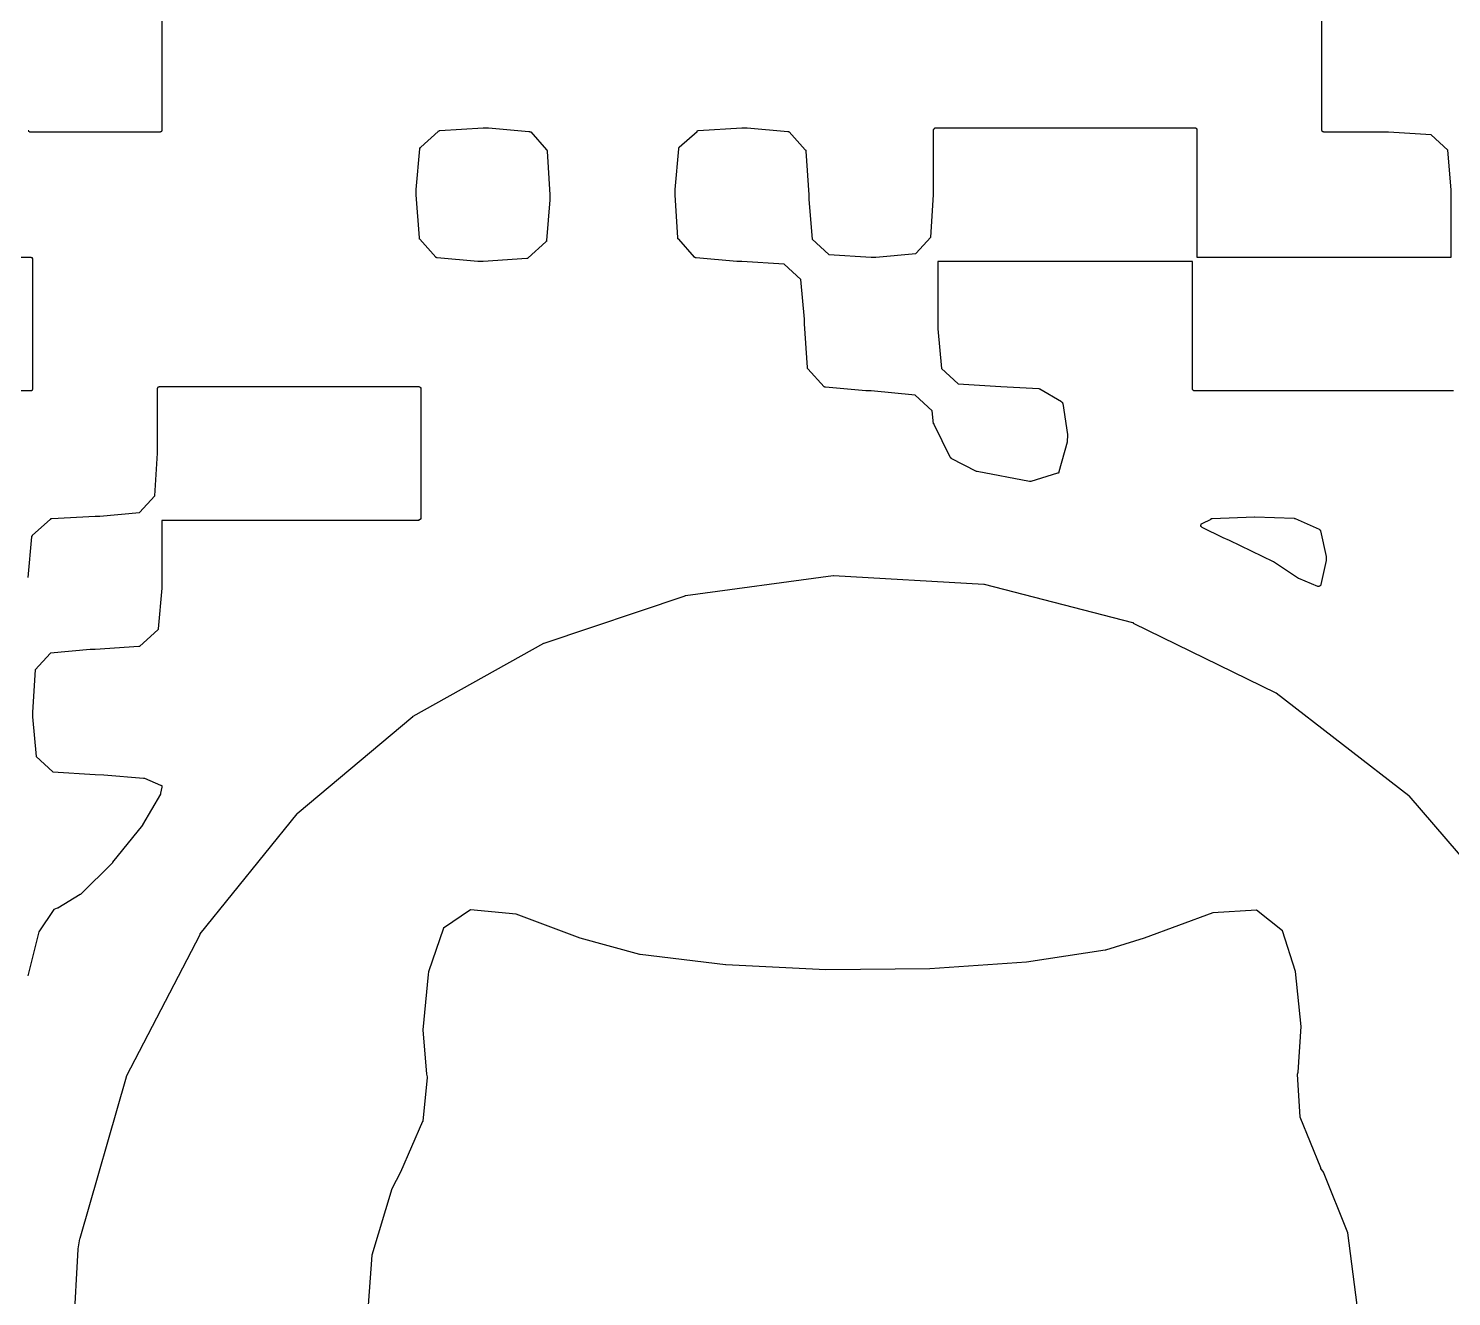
# Model space of a CAD drawing. Extents: x 123.5 to 170.1, y -121.6 to -90.
# Drawn here: x 156.94 to 160.2, y -105.425 to -102.521 of the extents above; entities that cross this region are included whole.
import ezdxf

# ---------------------------------------------------------------- set-up
doc = ezdxf.new("R2010")
doc.units = 0
doc.layers.add('BLACK', color=7, linetype='CONTINUOUS')

msp = doc.modelspace()

# ---------------------------------------------------------------- linework, layer by layer
at = {"layer": 'BLACK', "linetype": 'CONTINUOUS'}
for p, q in [((157.246, -102.166), (157.246, -102.754)), ((159.903, -102.754), (159.903, -102.161)), ((157.246, -102.754), (157.246, -102.754)), ((157.246, -102.754), (157.246, -102.755)), ((157.246, -102.755), (157.246, -102.755)), ((157.246, -102.755), (157.246, -102.755)), ((157.246, -102.755), (157.246, -102.755)), ((157.246, -102.755), (157.246, -102.756)), ((157.881, -102.756), (157.881, -102.755)), ((157.881, -102.755), (157.881, -102.755)), ((157.881, -102.755), (157.882, -102.755)), ((157.882, -102.755), (157.882, -102.755)), ((157.882, -102.755), (157.882, -102.755)), ((157.882, -102.755), (157.882, -102.755)), ((157.882, -102.755), (157.883, -102.755)), ((157.883, -102.755), (157.982, -102.749)), ((157.982, -102.749), (157.982, -102.749)), ((157.982, -102.749), (157.982, -102.749)), ((157.982, -102.749), (157.982, -102.749)), ((157.982, -102.749), (157.993, -102.749)), ((157.993, -102.749), (157.994, -102.749)), ((157.994, -102.749), (157.994, -102.749)), ((157.994, -102.749), (157.994, -102.749)), ((157.994, -102.749), (158.087, -102.757)), ((158.474, -102.756), (158.474, -102.755)), ((158.474, -102.755), (158.474, -102.755)), ((158.474, -102.755), (158.474, -102.755)), ((158.474, -102.755), (158.475, -102.755)), ((158.475, -102.755), (158.575, -102.749)), ((158.475, -102.755), (158.475, -102.755)), ((158.475, -102.755), (158.475, -102.755)), ((158.475, -102.755), (158.475, -102.755)), ((158.575, -102.749), (158.575, -102.749)), ((158.575, -102.749), (158.575, -102.749)), ((158.575, -102.749), (158.575, -102.749)), ((158.575, -102.749), (158.586, -102.749)), ((158.586, -102.749), (158.586, -102.749)), ((158.586, -102.749), (158.586, -102.749)), ((158.586, -102.749), (158.587, -102.749)), ((158.587, -102.749), (158.68, -102.757)), ((159.014, -102.753), (159.015, -102.752)), ((159.014, -102.754), (159.014, -102.753)), ((159.014, -102.753), (159.014, -102.753)), ((159.014, -102.753), (159.014, -102.753)), ((159.014, -102.753), (159.014, -102.753)), ((159.014, -102.902), (159.014, -102.754)), ((159.015, -102.751), (159.016, -102.75)), ((159.015, -102.752), (159.015, -102.751)), ((159.015, -102.751), (159.015, -102.751)), ((159.015, -102.751), (159.015, -102.751)), ((159.015, -102.751), (159.015, -102.751)), ((159.015, -102.752), (159.015, -102.752)), ((159.015, -102.752), (159.015, -102.752)), ((159.015, -102.752), (159.015, -102.752)), ((159.016, -102.75), (159.016, -102.75)), ((159.016, -102.75), (159.016, -102.75)), ((159.016, -102.75), (159.016, -102.75)), ((159.016, -102.75), (159.016, -102.75)), ((159.016, -102.75), (159.017, -102.75)), ((159.017, -102.75), (159.017, -102.749)), ((159.017, -102.749), (159.017, -102.749)), ((159.017, -102.749), (159.017, -102.749)), ((159.017, -102.749), (159.017, -102.749)), ((159.017, -102.749), (159.017, -102.749)), ((159.017, -102.749), (159.017, -102.749)), ((159.017, -102.749), (159.018, -102.749)), ((159.018, -102.749), (159.018, -102.749)), ((159.018, -102.749), (159.018, -102.749)), ((159.018, -102.749), (159.018, -102.749)), ((159.018, -102.749), (159.019, -102.749)), ((159.019, -102.749), (159.019, -102.749)), ((159.019, -102.749), (159.612, -102.749)), ((159.612, -102.749), (159.613, -102.749)), ((159.613, -102.749), (159.613, -102.749)), ((159.613, -102.749), (159.613, -102.749)), ((159.613, -102.749), (159.613, -102.749)), ((159.613, -102.749), (159.614, -102.749)), ((159.614, -102.749), (159.614, -102.749)), ((159.614, -102.749), (159.614, -102.749)), ((159.614, -102.749), (159.614, -102.749)), ((159.614, -102.749), (159.614, -102.749)), ((159.614, -102.749), (159.615, -102.75)), ((159.615, -102.75), (159.615, -102.75)), ((159.615, -102.75), (159.615, -102.75)), ((159.615, -102.75), (159.615, -102.75)), ((159.615, -102.75), (159.616, -102.75)), ((159.616, -102.75), (159.616, -102.75)), ((159.616, -102.75), (159.616, -102.75)), ((159.616, -102.75), (159.616, -102.75)), ((159.616, -102.75), (159.616, -102.751)), ((159.616, -102.751), (159.616, -102.751)), ((159.616, -102.751), (159.616, -102.751)), ((159.616, -102.751), (159.616, -102.751)), ((159.616, -102.751), (159.617, -102.752)), ((159.617, -102.752), (159.617, -102.752)), ((159.617, -102.752), (159.617, -102.752)), ((159.617, -102.752), (159.617, -102.752)), ((159.617, -102.752), (159.617, -102.753)), ((159.617, -102.753), (159.617, -102.753)), ((159.617, -102.753), (159.617, -102.753)), ((159.617, -102.753), (159.617, -102.753)), ((159.617, -102.753), (159.617, -102.754)), ((159.617, -102.754), (159.617, -103.045)), ((159.903, -102.755), (159.903, -102.754)), ((159.903, -102.754), (159.903, -102.754)), ((159.904, -102.755), (159.903, -102.755)), ((159.903, -102.755), (159.903, -102.755)), ((159.903, -102.755), (159.903, -102.755)), ((159.904, -102.756), (159.904, -102.755)), ((156.941, -102.756), (156.94, -102.756)), ((156.941, -102.757), (156.941, -102.756)), ((156.941, -102.756), (156.941, -102.756)), ((156.941, -102.756), (156.941, -102.756)), ((156.941, -102.756), (156.941, -102.756)), ((156.942, -102.757), (156.941, -102.757)), ((156.941, -102.757), (156.941, -102.757)), ((156.941, -102.757), (156.941, -102.757)), ((156.941, -102.757), (156.941, -102.757)), ((156.942, -102.758), (156.942, -102.757)), ((156.943, -102.758), (156.942, -102.758)), ((156.942, -102.758), (156.942, -102.758)), ((156.942, -102.758), (156.942, -102.758)), ((156.944, -102.759), (156.943, -102.758)), ((156.943, -102.758), (156.943, -102.758)), ((156.943, -102.758), (156.943, -102.758)), ((156.943, -102.758), (156.943, -102.758)), ((156.943, -102.758), (156.943, -102.758)), ((156.945, -102.759), (156.944, -102.759)), ((156.944, -102.759), (156.944, -102.759)), ((156.944, -102.759), (156.944, -102.759)), ((156.944, -102.759), (156.944, -102.759)), ((157.241, -102.759), (156.945, -102.759)), ((157.242, -102.759), (157.241, -102.759)), ((157.243, -102.758), (157.242, -102.759)), ((157.242, -102.759), (157.242, -102.759)), ((157.242, -102.759), (157.242, -102.759)), ((157.242, -102.759), (157.242, -102.759)), ((157.244, -102.758), (157.243, -102.758)), ((157.243, -102.758), (157.243, -102.758)), ((157.243, -102.758), (157.243, -102.758)), ((157.243, -102.758), (157.243, -102.758)), ((157.245, -102.757), (157.244, -102.758)), ((157.244, -102.758), (157.244, -102.758)), ((157.244, -102.758), (157.244, -102.758)), ((157.244, -102.758), (157.244, -102.758)), ((157.246, -102.756), (157.245, -102.756)), ((157.245, -102.756), (157.245, -102.756)), ((157.245, -102.756), (157.245, -102.756)), ((157.245, -102.756), (157.245, -102.757)), ((157.245, -102.757), (157.245, -102.757)), ((157.245, -102.757), (157.245, -102.757)), ((157.245, -102.757), (157.245, -102.757)), ((157.245, -102.757), (157.245, -102.757)), ((157.246, -102.756), (157.246, -102.756)), ((157.246, -102.756), (157.246, -102.756)), ((157.246, -102.756), (157.246, -102.756)), ((157.839, -102.793), (157.879, -102.757)), ((157.879, -102.757), (157.88, -102.756)), ((157.88, -102.756), (157.88, -102.756)), ((157.88, -102.756), (157.88, -102.756)), ((157.88, -102.756), (157.88, -102.756)), ((157.88, -102.756), (157.88, -102.756)), ((157.88, -102.756), (157.881, -102.756)), ((157.881, -102.756), (157.881, -102.756)), ((157.881, -102.756), (157.881, -102.756)), ((158.087, -102.757), (158.087, -102.757)), ((158.087, -102.757), (158.088, -102.757)), ((158.088, -102.757), (158.088, -102.757)), ((158.088, -102.757), (158.088, -102.757)), ((158.088, -102.757), (158.088, -102.757)), ((158.088, -102.757), (158.089, -102.757)), ((158.089, -102.757), (158.089, -102.757)), ((158.089, -102.757), (158.089, -102.757)), ((158.089, -102.757), (158.089, -102.757)), ((158.089, -102.757), (158.089, -102.758)), ((158.089, -102.758), (158.09, -102.758)), ((158.09, -102.758), (158.09, -102.758)), ((158.09, -102.758), (158.09, -102.758)), ((158.09, -102.758), (158.09, -102.758)), ((158.09, -102.758), (158.091, -102.758)), ((158.091, -102.758), (158.127, -102.799)), ((158.431, -102.793), (158.472, -102.757)), ((158.472, -102.757), (158.472, -102.756)), ((158.472, -102.756), (158.472, -102.756)), ((158.472, -102.756), (158.472, -102.756)), ((158.472, -102.756), (158.473, -102.756)), ((158.473, -102.756), (158.473, -102.756)), ((158.473, -102.756), (158.473, -102.756)), ((158.473, -102.756), (158.473, -102.756)), ((158.473, -102.756), (158.474, -102.756)), ((158.68, -102.757), (158.68, -102.757)), ((158.68, -102.757), (158.68, -102.757)), ((158.68, -102.757), (158.681, -102.757)), ((158.681, -102.757), (158.681, -102.757)), ((158.681, -102.757), (158.681, -102.757)), ((158.681, -102.757), (158.681, -102.757)), ((158.681, -102.757), (158.682, -102.757)), ((158.682, -102.757), (158.682, -102.757)), ((158.682, -102.757), (158.682, -102.757)), ((158.682, -102.757), (158.682, -102.758)), ((158.682, -102.758), (158.682, -102.758)), ((158.682, -102.758), (158.683, -102.758)), ((158.683, -102.758), (158.683, -102.758)), ((158.683, -102.758), (158.683, -102.758)), ((158.683, -102.758), (158.683, -102.758)), ((158.683, -102.758), (158.72, -102.799)), ((159.904, -102.757), (159.904, -102.756)), ((159.904, -102.756), (159.904, -102.756)), ((159.904, -102.756), (159.904, -102.756)), ((159.904, -102.756), (159.904, -102.756)), ((159.904, -102.756), (159.904, -102.756)), ((159.904, -102.756), (159.904, -102.756)), ((159.904, -102.756), (159.904, -102.756)), ((159.905, -102.757), (159.904, -102.757)), ((159.906, -102.758), (159.905, -102.757)), ((159.905, -102.757), (159.905, -102.757)), ((159.905, -102.757), (159.905, -102.757)), ((159.905, -102.757), (159.905, -102.757)), ((159.907, -102.758), (159.906, -102.758)), ((159.906, -102.758), (159.906, -102.758)), ((159.906, -102.758), (159.906, -102.758)), ((159.906, -102.758), (159.906, -102.758)), ((159.906, -102.758), (159.906, -102.758)), ((159.906, -102.758), (159.906, -102.758)), ((159.906, -102.758), (159.906, -102.758)), ((159.907, -102.759), (159.907, -102.758)), ((159.908, -102.759), (159.907, -102.759)), ((159.907, -102.759), (159.907, -102.759)), ((159.907, -102.759), (159.907, -102.759)), ((160.056, -102.759), (159.908, -102.759)), ((159.908, -102.759), (159.908, -102.759)), ((160.154, -102.765), (160.056, -102.759)), ((160.192, -102.8), (160.154, -102.765)), ((157.829, -102.89), (157.837, -102.797)), ((157.837, -102.796), (157.837, -102.795)), ((157.837, -102.795), (157.838, -102.795)), ((157.837, -102.797), (157.837, -102.796)), ((157.837, -102.796), (157.837, -102.796)), ((157.837, -102.796), (157.837, -102.796)), ((157.837, -102.796), (157.837, -102.796)), ((157.837, -102.797), (157.837, -102.797)), ((157.838, -102.795), (157.838, -102.794)), ((157.838, -102.794), (157.838, -102.794)), ((157.838, -102.794), (157.838, -102.794)), ((157.838, -102.794), (157.839, -102.794)), ((157.838, -102.795), (157.838, -102.795)), ((157.838, -102.795), (157.838, -102.795)), ((157.838, -102.795), (157.838, -102.795)), ((157.839, -102.794), (157.839, -102.793)), ((158.127, -102.799), (158.128, -102.799)), ((158.128, -102.799), (158.128, -102.799)), ((158.128, -102.799), (158.128, -102.799)), ((158.128, -102.799), (158.128, -102.8)), ((158.128, -102.8), (158.128, -102.8)), ((158.128, -102.8), (158.128, -102.8)), ((158.128, -102.8), (158.128, -102.8)), ((158.128, -102.8), (158.128, -102.801)), ((158.128, -102.801), (158.129, -102.801)), ((158.129, -102.801), (158.129, -102.801)), ((158.129, -102.801), (158.129, -102.801)), ((158.129, -102.801), (158.129, -102.802)), ((158.129, -102.802), (158.129, -102.802)), ((158.129, -102.802), (158.129, -102.802)), ((158.129, -102.802), (158.129, -102.802)), ((158.129, -102.802), (158.135, -102.902)), ((158.422, -102.89), (158.43, -102.797)), ((158.43, -102.796), (158.43, -102.795)), ((158.43, -102.795), (158.43, -102.795)), ((158.43, -102.795), (158.43, -102.795)), ((158.43, -102.795), (158.43, -102.795)), ((158.43, -102.795), (158.431, -102.795)), ((158.43, -102.797), (158.43, -102.796)), ((158.43, -102.796), (158.43, -102.796)), ((158.43, -102.796), (158.43, -102.796)), ((158.43, -102.796), (158.43, -102.796)), ((158.43, -102.797), (158.43, -102.797)), ((158.431, -102.794), (158.431, -102.793)), ((158.431, -102.795), (158.431, -102.794)), ((158.431, -102.794), (158.431, -102.794)), ((158.431, -102.794), (158.431, -102.794)), ((158.431, -102.794), (158.431, -102.794)), ((158.72, -102.799), (158.72, -102.799)), ((158.72, -102.799), (158.72, -102.799)), ((158.72, -102.799), (158.72, -102.799)), ((158.72, -102.799), (158.721, -102.8)), ((158.721, -102.8), (158.721, -102.8)), ((158.721, -102.8), (158.721, -102.8)), ((158.721, -102.8), (158.721, -102.8)), ((158.721, -102.8), (158.721, -102.801)), ((158.721, -102.801), (158.721, -102.801)), ((158.721, -102.801), (158.721, -102.801)), ((158.721, -102.801), (158.721, -102.801)), ((158.721, -102.801), (158.721, -102.802)), ((158.721, -102.802), (158.721, -102.802)), ((158.721, -102.802), (158.721, -102.802)), ((158.721, -102.802), (158.721, -102.802)), ((158.721, -102.802), (158.728, -102.902)), ((160.2, -102.891), (160.192, -102.8)), ((157.829, -102.891), (157.829, -102.89)), ((157.829, -102.89), (157.829, -102.89)), ((157.829, -102.89), (157.829, -102.89)), ((157.829, -102.902), (157.829, -102.891)), ((157.836, -103.001), (157.829, -102.902)), ((157.829, -102.902), (157.829, -102.902)), ((157.829, -102.902), (157.829, -102.902)), ((157.829, -102.902), (157.829, -102.902)), ((158.135, -102.914), (158.127, -103.007)), ((158.135, -102.902), (158.135, -102.902)), ((158.135, -102.902), (158.135, -102.902)), ((158.135, -102.902), (158.135, -102.902)), ((158.135, -102.902), (158.135, -102.913)), ((158.135, -102.913), (158.135, -102.913)), ((158.135, -102.913), (158.135, -102.913)), ((158.135, -102.913), (158.135, -102.914)), ((158.422, -102.891), (158.422, -102.89)), ((158.422, -102.89), (158.422, -102.89)), ((158.422, -102.89), (158.422, -102.89)), ((158.422, -102.902), (158.422, -102.891)), ((158.428, -103.001), (158.422, -102.902)), ((158.422, -102.902), (158.422, -102.902)), ((158.422, -102.902), (158.422, -102.902)), ((158.422, -102.902), (158.422, -102.902)), ((158.728, -102.902), (158.728, -102.902)), ((158.728, -102.902), (158.728, -102.902)), ((158.728, -102.902), (158.728, -102.902)), ((158.728, -102.902), (158.728, -102.913)), ((158.728, -102.913), (158.736, -103.004)), ((159.008, -102.999), (159.014, -102.902)), ((160.2, -102.902), (160.2, -102.891)), ((160.2, -103.045), (160.2, -102.902)), ((157.836, -103.002), (157.836, -103.001)), ((157.836, -103.003), (157.836, -103.002)), ((157.836, -103.002), (157.836, -103.002)), ((157.836, -103.002), (157.836, -103.002)), ((157.836, -103.002), (157.836, -103.002)), ((157.836, -103.004), (157.836, -103.003)), ((157.836, -103.003), (157.836, -103.003)), ((157.836, -103.003), (157.836, -103.003)), ((157.836, -103.003), (157.836, -103.003)), ((157.836, -103.003), (157.836, -103.003)), ((157.837, -103.004), (157.836, -103.004)), ((157.836, -103.004), (157.836, -103.004)), ((157.874, -103.045), (157.837, -103.004)), ((157.837, -103.004), (157.837, -103.004)), ((157.837, -103.004), (157.837, -103.004)), ((157.837, -103.004), (157.837, -103.004)), ((158.126, -103.01), (158.085, -103.047)), ((158.127, -103.009), (158.126, -103.009)), ((158.126, -103.009), (158.126, -103.009)), ((158.126, -103.009), (158.126, -103.01)), ((158.126, -103.01), (158.126, -103.01)), ((158.126, -103.01), (158.126, -103.01)), ((158.126, -103.01), (158.126, -103.01)), ((158.127, -103.007), (158.127, -103.007)), ((158.127, -103.007), (158.127, -103.007)), ((158.127, -103.007), (158.127, -103.008)), ((158.127, -103.008), (158.127, -103.008)), ((158.127, -103.008), (158.127, -103.008)), ((158.127, -103.008), (158.127, -103.008)), ((158.127, -103.008), (158.127, -103.009)), ((158.127, -103.009), (158.127, -103.009)), ((158.127, -103.009), (158.127, -103.009)), ((158.428, -103.002), (158.428, -103.001)), ((158.428, -103.003), (158.428, -103.002)), ((158.428, -103.002), (158.428, -103.002)), ((158.428, -103.002), (158.428, -103.002)), ((158.428, -103.002), (158.428, -103.002)), ((158.429, -103.003), (158.428, -103.003)), ((158.428, -103.003), (158.428, -103.003)), ((158.429, -103.004), (158.429, -103.003)), ((158.429, -103.003), (158.429, -103.003)), ((158.429, -103.003), (158.429, -103.003)), ((158.43, -103.004), (158.429, -103.004)), ((158.429, -103.004), (158.429, -103.004)), ((158.429, -103.004), (158.429, -103.004)), ((158.429, -103.004), (158.429, -103.004)), ((158.429, -103.004), (158.429, -103.004)), ((158.466, -103.045), (158.43, -103.004)), ((158.736, -103.004), (158.774, -103.039)), ((158.973, -103.037), (159.008, -102.999)), ((156.352, -103.045), (156.945, -103.045)), ((156.945, -103.045), (156.946, -103.045)), ((156.946, -103.045), (156.946, -103.045)), ((156.946, -103.045), (156.946, -103.045)), ((156.946, -103.045), (156.946, -103.045)), ((156.946, -103.045), (156.947, -103.045)), ((156.947, -103.045), (156.947, -103.045)), ((156.947, -103.045), (156.947, -103.045)), ((156.947, -103.045), (156.947, -103.045)), ((156.947, -103.045), (156.947, -103.046)), ((156.947, -103.046), (156.948, -103.046)), ((156.948, -103.046), (156.948, -103.046)), ((156.948, -103.046), (156.948, -103.046)), ((156.948, -103.046), (156.948, -103.046)), ((156.948, -103.046), (156.949, -103.046)), ((156.949, -103.046), (156.949, -103.046)), ((156.949, -103.046), (156.949, -103.047)), ((156.949, -103.047), (156.949, -103.047)), ((156.949, -103.047), (156.949, -103.047)), ((156.949, -103.047), (156.949, -103.047)), ((156.949, -103.047), (156.949, -103.047)), ((156.949, -103.047), (156.949, -103.048)), ((156.949, -103.048), (156.95, -103.048)), ((156.95, -103.048), (156.95, -103.048)), ((156.95, -103.048), (156.95, -103.048)), ((156.95, -103.048), (156.95, -103.049)), ((157.874, -103.046), (157.874, -103.045)), ((157.874, -103.045), (157.874, -103.045)), ((157.875, -103.046), (157.874, -103.046)), ((157.874, -103.046), (157.874, -103.046)), ((157.876, -103.047), (157.875, -103.046)), ((157.875, -103.046), (157.875, -103.046)), ((157.875, -103.046), (157.875, -103.046)), ((157.875, -103.046), (157.875, -103.046)), ((157.875, -103.046), (157.875, -103.046)), ((157.877, -103.047), (157.876, -103.047)), ((157.876, -103.047), (157.876, -103.047)), ((157.876, -103.047), (157.876, -103.047)), ((157.876, -103.047), (157.876, -103.047)), ((157.97, -103.055), (157.877, -103.047)), ((157.877, -103.047), (157.877, -103.047)), ((157.877, -103.047), (157.877, -103.047)), ((158.082, -103.048), (157.982, -103.055)), ((158.083, -103.048), (158.082, -103.048)), ((158.082, -103.048), (158.082, -103.048)), ((158.082, -103.048), (158.082, -103.048)), ((158.082, -103.048), (158.082, -103.048)), ((158.084, -103.048), (158.083, -103.048)), ((158.083, -103.048), (158.083, -103.048)), ((158.083, -103.048), (158.083, -103.048)), ((158.083, -103.048), (158.083, -103.048)), ((158.085, -103.047), (158.084, -103.048)), ((158.084, -103.048), (158.084, -103.048)), ((158.084, -103.048), (158.084, -103.048)), ((158.084, -103.048), (158.084, -103.048)), ((158.085, -103.047), (158.085, -103.047)), ((158.085, -103.047), (158.085, -103.047)), ((158.085, -103.047), (158.085, -103.047)), ((158.467, -103.045), (158.466, -103.045)), ((158.467, -103.046), (158.467, -103.045)), ((158.468, -103.046), (158.467, -103.046)), ((158.467, -103.046), (158.467, -103.046)), ((158.467, -103.046), (158.467, -103.046)), ((158.468, -103.047), (158.468, -103.046)), ((158.468, -103.046), (158.468, -103.046)), ((158.468, -103.046), (158.468, -103.046)), ((158.468, -103.046), (158.468, -103.046)), ((158.469, -103.047), (158.468, -103.047)), ((158.47, -103.047), (158.469, -103.047)), ((158.469, -103.047), (158.469, -103.047)), ((158.469, -103.047), (158.469, -103.047)), ((158.469, -103.047), (158.469, -103.047)), ((158.563, -103.055), (158.47, -103.047)), ((158.47, -103.047), (158.47, -103.047)), ((158.774, -103.039), (158.871, -103.045)), ((158.871, -103.045), (158.882, -103.045)), ((158.882, -103.045), (158.973, -103.037)), ((159.617, -103.045), (160.2, -103.045)), ((156.95, -103.049), (156.95, -103.049)), ((156.95, -103.049), (156.95, -103.049)), ((156.95, -103.049), (156.95, -103.049)), ((156.95, -103.049), (156.95, -103.049)), ((156.95, -103.049), (156.95, -103.05)), ((156.95, -103.05), (156.95, -103.346)), ((157.971, -103.055), (157.97, -103.055)), ((157.982, -103.055), (157.971, -103.055)), ((157.971, -103.055), (157.971, -103.055)), ((157.971, -103.055), (157.971, -103.055)), ((157.982, -103.055), (157.982, -103.055)), ((157.982, -103.055), (157.982, -103.055)), ((157.982, -103.055), (157.982, -103.055)), ((158.564, -103.055), (158.563, -103.055)), ((158.563, -103.055), (158.563, -103.055)), ((158.563, -103.055), (158.563, -103.055)), ((158.575, -103.055), (158.564, -103.055)), ((158.672, -103.061), (158.575, -103.055)), ((158.71, -103.096), (158.672, -103.061)), ((159.607, -103.055), (159.024, -103.055)), ((159.024, -103.055), (159.024, -103.198)), ((159.607, -103.346), (159.607, -103.055)), ((158.718, -103.187), (158.71, -103.096)), ((158.718, -103.198), (158.718, -103.187)), ((158.725, -103.298), (158.718, -103.198)), ((158.718, -103.198), (158.718, -103.198)), ((158.718, -103.198), (158.718, -103.198)), ((158.718, -103.198), (158.718, -103.198)), ((159.024, -103.198), (159.024, -103.209)), ((159.024, -103.209), (159.032, -103.3)), ((158.725, -103.299), (158.725, -103.298)), ((158.725, -103.298), (158.725, -103.298)), ((158.725, -103.298), (158.725, -103.298)), ((158.725, -103.298), (158.725, -103.298)), ((158.725, -103.3), (158.725, -103.299)), ((158.725, -103.299), (158.725, -103.299)), ((158.725, -103.299), (158.725, -103.299)), ((158.725, -103.299), (158.725, -103.299)), ((158.726, -103.301), (158.725, -103.3)), ((158.725, -103.3), (158.725, -103.3)), ((158.725, -103.3), (158.725, -103.3)), ((158.725, -103.3), (158.725, -103.3)), ((158.763, -103.342), (158.726, -103.301)), ((158.726, -103.301), (158.726, -103.301)), ((158.726, -103.301), (158.726, -103.301)), ((158.726, -103.301), (158.726, -103.301)), ((159.032, -103.3), (159.07, -103.335)), ((157.24, -103.342), (157.24, -103.341)), ((157.24, -103.341), (157.24, -103.341)), ((157.24, -103.341), (157.24, -103.341)), ((157.24, -103.341), (157.241, -103.341)), ((157.241, -103.341), (157.241, -103.341)), ((157.241, -103.341), (157.834, -103.341)), ((157.834, -103.341), (157.835, -103.341)), ((157.835, -103.341), (157.835, -103.341)), ((157.835, -103.341), (157.835, -103.341)), ((157.835, -103.341), (157.835, -103.341)), ((157.835, -103.341), (157.836, -103.342)), ((159.07, -103.335), (159.168, -103.341)), ((159.168, -103.341), (159.255, -103.346)), ((156.945, -103.351), (156.352, -103.351)), ((156.946, -103.351), (156.945, -103.351)), ((156.947, -103.351), (156.946, -103.351)), ((156.946, -103.351), (156.946, -103.351)), ((156.946, -103.351), (156.946, -103.351)), ((156.946, -103.351), (156.946, -103.351)), ((156.946, -103.351), (156.946, -103.351)), ((156.948, -103.351), (156.947, -103.351)), ((156.947, -103.351), (156.947, -103.351)), ((156.947, -103.351), (156.947, -103.351)), ((156.947, -103.351), (156.947, -103.351)), ((156.949, -103.35), (156.948, -103.35)), ((156.948, -103.35), (156.948, -103.35)), ((156.948, -103.35), (156.948, -103.35)), ((156.948, -103.35), (156.948, -103.351)), ((156.948, -103.351), (156.948, -103.351)), ((156.95, -103.348), (156.949, -103.349)), ((156.949, -103.349), (156.949, -103.349)), ((156.949, -103.349), (156.949, -103.349)), ((156.949, -103.349), (156.949, -103.349)), ((156.949, -103.349), (156.949, -103.35)), ((156.949, -103.35), (156.949, -103.35)), ((156.949, -103.35), (156.949, -103.35)), ((156.95, -103.346), (156.95, -103.347)), ((156.95, -103.347), (156.95, -103.347)), ((156.95, -103.347), (156.95, -103.347)), ((156.95, -103.347), (156.95, -103.347)), ((156.95, -103.347), (156.95, -103.348)), ((156.95, -103.348), (156.95, -103.348)), ((156.95, -103.348), (156.95, -103.348)), ((156.95, -103.348), (156.95, -103.348)), ((157.236, -103.346), (157.236, -103.345)), ((157.236, -103.345), (157.236, -103.345)), ((157.236, -103.345), (157.236, -103.345)), ((157.236, -103.345), (157.237, -103.345)), ((157.236, -103.494), (157.236, -103.346)), ((157.236, -103.346), (157.236, -103.346)), ((157.237, -103.344), (157.238, -103.343)), ((157.237, -103.345), (157.237, -103.344)), ((157.237, -103.344), (157.237, -103.344)), ((157.237, -103.344), (157.237, -103.344)), ((157.237, -103.344), (157.237, -103.344)), ((157.237, -103.344), (157.237, -103.344)), ((157.237, -103.344), (157.237, -103.344)), ((157.237, -103.344), (157.237, -103.344)), ((157.238, -103.343), (157.238, -103.342)), ((157.238, -103.342), (157.239, -103.342)), ((157.238, -103.343), (157.238, -103.343)), ((157.238, -103.343), (157.238, -103.343)), ((157.238, -103.343), (157.238, -103.343)), ((157.239, -103.342), (157.239, -103.342)), ((157.239, -103.342), (157.239, -103.342)), ((157.239, -103.342), (157.239, -103.342)), ((157.239, -103.342), (157.239, -103.342)), ((157.239, -103.342), (157.239, -103.342)), ((157.239, -103.342), (157.239, -103.342)), ((157.239, -103.342), (157.24, -103.342)), ((157.836, -103.342), (157.836, -103.342)), ((157.836, -103.342), (157.836, -103.342)), ((157.836, -103.342), (157.836, -103.342)), ((157.836, -103.342), (157.836, -103.342)), ((157.836, -103.342), (157.837, -103.342)), ((157.837, -103.342), (157.837, -103.342)), ((157.837, -103.342), (157.837, -103.342)), ((157.837, -103.342), (157.837, -103.343)), ((157.837, -103.343), (157.838, -103.343)), ((157.838, -103.343), (157.838, -103.343)), ((157.838, -103.343), (157.838, -103.343)), ((157.838, -103.343), (157.838, -103.343)), ((157.838, -103.343), (157.838, -103.344)), ((157.838, -103.344), (157.838, -103.344)), ((157.838, -103.344), (157.838, -103.344)), ((157.838, -103.344), (157.838, -103.344)), ((157.838, -103.344), (157.839, -103.344)), ((157.839, -103.344), (157.839, -103.344)), ((157.839, -103.344), (157.839, -103.344)), ((157.839, -103.344), (157.839, -103.345)), ((157.839, -103.345), (157.839, -103.345)), ((157.839, -103.345), (157.839, -103.345)), ((157.839, -103.345), (157.839, -103.345)), ((157.839, -103.345), (157.839, -103.346)), ((157.839, -103.346), (157.839, -103.346)), ((157.839, -103.346), (157.839, -103.643)), ((158.764, -103.342), (158.763, -103.342)), ((158.763, -103.342), (158.763, -103.342)), ((158.763, -103.342), (158.763, -103.342)), ((158.763, -103.342), (158.763, -103.342)), ((158.764, -103.343), (158.764, -103.342)), ((158.764, -103.342), (158.764, -103.342)), ((158.765, -103.343), (158.764, -103.343)), ((158.764, -103.343), (158.764, -103.343)), ((158.764, -103.343), (158.764, -103.343)), ((158.766, -103.343), (158.765, -103.343)), ((158.765, -103.343), (158.765, -103.343)), ((158.765, -103.343), (158.765, -103.343)), ((158.765, -103.343), (158.765, -103.343)), ((158.859, -103.351), (158.766, -103.343)), ((158.766, -103.343), (158.766, -103.343)), ((158.766, -103.343), (158.766, -103.343)), ((158.86, -103.351), (158.859, -103.351)), ((158.871, -103.351), (158.86, -103.351)), ((158.86, -103.351), (158.86, -103.351)), ((158.86, -103.351), (158.86, -103.351)), ((158.972, -103.361), (158.871, -103.351)), ((159.011, -103.397), (158.972, -103.361)), ((159.255, -103.346), (159.255, -103.346)), ((159.255, -103.346), (159.255, -103.346)), ((159.255, -103.346), (159.255, -103.346)), ((159.255, -103.346), (159.256, -103.346)), ((159.256, -103.346), (159.256, -103.346)), ((159.256, -103.346), (159.256, -103.347)), ((159.256, -103.347), (159.256, -103.347)), ((159.256, -103.347), (159.257, -103.347)), ((159.257, -103.347), (159.257, -103.347)), ((159.257, -103.347), (159.257, -103.347)), ((159.257, -103.347), (159.257, -103.347)), ((159.257, -103.347), (159.307, -103.376)), ((159.607, -103.347), (159.607, -103.346)), ((159.607, -103.348), (159.607, -103.347)), ((159.607, -103.347), (159.607, -103.347)), ((159.607, -103.347), (159.607, -103.347)), ((159.607, -103.347), (159.607, -103.347)), ((159.608, -103.349), (159.607, -103.348)), ((159.607, -103.348), (159.607, -103.348)), ((159.607, -103.348), (159.607, -103.348)), ((159.607, -103.348), (159.607, -103.348)), ((159.608, -103.35), (159.608, -103.349)), ((159.608, -103.349), (159.608, -103.349)), ((159.608, -103.349), (159.608, -103.349)), ((159.608, -103.349), (159.608, -103.349)), ((159.608, -103.349), (159.608, -103.349)), ((159.609, -103.35), (159.608, -103.35)), ((159.608, -103.35), (159.608, -103.35)), ((159.608, -103.35), (159.608, -103.35)), ((159.61, -103.351), (159.609, -103.35)), ((159.609, -103.35), (159.609, -103.35)), ((159.609, -103.35), (159.609, -103.35)), ((159.609, -103.35), (159.609, -103.35)), ((159.611, -103.351), (159.61, -103.351)), ((159.61, -103.351), (159.61, -103.351)), ((159.61, -103.351), (159.61, -103.351)), ((159.61, -103.351), (159.61, -103.351)), ((159.61, -103.351), (159.61, -103.351)), ((159.612, -103.351), (159.611, -103.351)), ((159.611, -103.351), (159.611, -103.351)), ((159.611, -103.351), (159.611, -103.351)), ((159.611, -103.351), (159.611, -103.351)), ((160.205, -103.351), (159.612, -103.351)), ((159.014, -103.427), (159.011, -103.397)), ((159.307, -103.376), (159.307, -103.376)), ((159.307, -103.376), (159.307, -103.376)), ((159.307, -103.376), (159.308, -103.377)), ((159.308, -103.377), (159.308, -103.377)), ((159.308, -103.377), (159.308, -103.377)), ((159.308, -103.377), (159.308, -103.377)), ((159.308, -103.377), (159.308, -103.377)), ((159.308, -103.377), (159.308, -103.377)), ((159.308, -103.377), (159.309, -103.378)), ((159.309, -103.378), (159.309, -103.378)), ((159.309, -103.378), (159.309, -103.378)), ((159.309, -103.378), (159.309, -103.378)), ((159.309, -103.378), (159.309, -103.378)), ((159.309, -103.378), (159.309, -103.379)), ((159.309, -103.379), (159.309, -103.379)), ((159.309, -103.379), (159.309, -103.379)), ((159.309, -103.379), (159.309, -103.379)), ((159.309, -103.379), (159.309, -103.38)), ((159.309, -103.38), (159.31, -103.38)), ((159.31, -103.38), (159.321, -103.451)), ((159.015, -103.427), (159.014, -103.427)), ((159.014, -103.427), (159.014, -103.427)), ((159.014, -103.427), (159.014, -103.427)), ((159.015, -103.428), (159.015, -103.427)), ((159.052, -103.503), (159.015, -103.428)), ((159.015, -103.428), (159.015, -103.428)), ((159.015, -103.428), (159.015, -103.428)), ((159.015, -103.428), (159.015, -103.428)), ((159.32, -103.469), (159.301, -103.537)), ((159.321, -103.452), (159.32, -103.468)), ((159.32, -103.468), (159.32, -103.468)), ((159.32, -103.468), (159.32, -103.468)), ((159.32, -103.468), (159.32, -103.468)), ((159.32, -103.468), (159.32, -103.469)), ((159.32, -103.469), (159.32, -103.469)), ((159.32, -103.469), (159.32, -103.469)), ((159.32, -103.469), (159.32, -103.469)), ((159.321, -103.451), (159.321, -103.451)), ((159.321, -103.451), (159.321, -103.452)), ((159.321, -103.452), (159.321, -103.452)), ((157.23, -103.592), (157.236, -103.494)), ((159.053, -103.504), (159.052, -103.503)), ((159.052, -103.503), (159.052, -103.503)), ((159.052, -103.503), (159.052, -103.503)), ((159.053, -103.505), (159.053, -103.504)), ((159.053, -103.504), (159.053, -103.504)), ((159.053, -103.504), (159.053, -103.504)), ((159.053, -103.504), (159.053, -103.504)), ((159.054, -103.505), (159.053, -103.505)), ((159.053, -103.505), (159.053, -103.505)), ((159.053, -103.505), (159.053, -103.505)), ((159.054, -103.506), (159.054, -103.505)), ((159.054, -103.505), (159.054, -103.505)), ((159.054, -103.505), (159.054, -103.505)), ((159.112, -103.536), (159.054, -103.506)), ((159.054, -103.506), (159.054, -103.506)), ((159.054, -103.506), (159.054, -103.506)), ((159.113, -103.536), (159.112, -103.536)), ((159.112, -103.536), (159.112, -103.536)), ((159.114, -103.536), (159.113, -103.536)), ((159.113, -103.536), (159.113, -103.536)), ((159.113, -103.536), (159.113, -103.536)), ((159.113, -103.536), (159.113, -103.536)), ((159.234, -103.559), (159.114, -103.536)), ((159.114, -103.536), (159.114, -103.536)), ((159.301, -103.537), (159.301, -103.537)), ((159.301, -103.537), (159.301, -103.537)), ((159.301, -103.537), (159.301, -103.537)), ((159.301, -103.537), (159.301, -103.537)), ((159.301, -103.537), (159.301, -103.538)), ((159.235, -103.559), (159.234, -103.559)), ((159.236, -103.559), (159.235, -103.559)), ((159.235, -103.559), (159.235, -103.559)), ((159.235, -103.559), (159.235, -103.559)), ((159.235, -103.559), (159.235, -103.559)), ((159.237, -103.559), (159.236, -103.559)), ((159.236, -103.559), (159.236, -103.559)), ((159.236, -103.559), (159.236, -103.559)), ((159.236, -103.559), (159.236, -103.559)), ((159.236, -103.559), (159.236, -103.559)), ((159.298, -103.54), (159.237, -103.559)), ((159.237, -103.559), (159.237, -103.559)), ((159.299, -103.54), (159.298, -103.54)), ((159.298, -103.54), (159.298, -103.54)), ((159.298, -103.54), (159.298, -103.54)), ((159.298, -103.54), (159.298, -103.54)), ((159.3, -103.54), (159.299, -103.54)), ((159.299, -103.54), (159.299, -103.54)), ((159.299, -103.54), (159.299, -103.54)), ((159.299, -103.54), (159.299, -103.54)), ((159.301, -103.538), (159.3, -103.539)), ((159.3, -103.539), (159.3, -103.539)), ((159.3, -103.539), (159.3, -103.539)), ((159.3, -103.539), (159.3, -103.539)), ((159.3, -103.539), (159.3, -103.539)), ((159.3, -103.539), (159.3, -103.54)), ((159.3, -103.54), (159.3, -103.54)), ((159.301, -103.538), (159.301, -103.538)), ((159.301, -103.538), (159.301, -103.538)), ((159.301, -103.538), (159.301, -103.538)), ((157.195, -103.63), (157.23, -103.592)), ((157.104, -103.638), (157.195, -103.63)), ((156.95, -103.682), (156.99, -103.646)), ((156.99, -103.646), (156.991, -103.645)), ((156.991, -103.645), (156.991, -103.645)), ((156.991, -103.645), (156.991, -103.645)), ((156.991, -103.645), (156.991, -103.645)), ((156.991, -103.645), (156.991, -103.645)), ((156.991, -103.645), (156.992, -103.645)), ((156.992, -103.645), (156.992, -103.644)), ((156.992, -103.644), (156.992, -103.644)), ((156.992, -103.644), (156.993, -103.644)), ((156.992, -103.645), (156.992, -103.645)), ((156.992, -103.645), (156.992, -103.645)), ((156.993, -103.644), (156.993, -103.644)), ((156.993, -103.644), (156.993, -103.644)), ((156.993, -103.644), (156.993, -103.644)), ((156.993, -103.644), (156.994, -103.644)), ((156.994, -103.644), (157.093, -103.638)), ((157.093, -103.638), (157.093, -103.638)), ((157.093, -103.638), (157.093, -103.638)), ((157.093, -103.638), (157.093, -103.638)), ((157.093, -103.638), (157.104, -103.638)), ((157.834, -103.648), (157.246, -103.648)), ((157.246, -103.648), (157.246, -103.791)), ((157.835, -103.648), (157.834, -103.648)), ((157.836, -103.647), (157.835, -103.647)), ((157.835, -103.647), (157.835, -103.648)), ((157.835, -103.648), (157.835, -103.648)), ((157.835, -103.648), (157.835, -103.648)), ((157.835, -103.648), (157.835, -103.648)), ((157.837, -103.647), (157.836, -103.647)), ((157.836, -103.647), (157.836, -103.647)), ((157.836, -103.647), (157.836, -103.647)), ((157.836, -103.647), (157.836, -103.647)), ((157.838, -103.646), (157.837, -103.646)), ((157.837, -103.646), (157.837, -103.646)), ((157.837, -103.646), (157.837, -103.647)), ((157.837, -103.647), (157.837, -103.647)), ((157.837, -103.647), (157.837, -103.647)), ((157.839, -103.645), (157.838, -103.645)), ((157.838, -103.645), (157.838, -103.645)), ((157.838, -103.645), (157.838, -103.645)), ((157.838, -103.645), (157.838, -103.645)), ((157.838, -103.645), (157.838, -103.646)), ((157.838, -103.646), (157.838, -103.646)), ((157.838, -103.646), (157.838, -103.646)), ((157.839, -103.643), (157.839, -103.643)), ((157.839, -103.643), (157.839, -103.644)), ((157.839, -103.644), (157.839, -103.644)), ((157.839, -103.644), (157.839, -103.644)), ((157.839, -103.644), (157.839, -103.644)), ((157.839, -103.644), (157.839, -103.645)), ((157.839, -103.645), (157.839, -103.645)), ((157.839, -103.645), (157.839, -103.645)), ((159.626, -103.659), (159.627, -103.658)), ((159.626, -103.66), (159.626, -103.659)), ((159.626, -103.659), (159.626, -103.659)), ((159.626, -103.659), (159.626, -103.659)), ((159.626, -103.659), (159.626, -103.659)), ((159.626, -103.661), (159.626, -103.66)), ((159.626, -103.66), (159.626, -103.66)), ((159.626, -103.66), (159.626, -103.66)), ((159.626, -103.66), (159.626, -103.66)), ((159.627, -103.661), (159.626, -103.661)), ((159.626, -103.661), (159.626, -103.661)), ((159.627, -103.657), (159.627, -103.656)), ((159.627, -103.656), (159.627, -103.656)), ((159.627, -103.656), (159.628, -103.656)), ((159.627, -103.658), (159.627, -103.657)), ((159.627, -103.657), (159.627, -103.657)), ((159.627, -103.657), (159.627, -103.657)), ((159.627, -103.657), (159.627, -103.657)), ((159.627, -103.658), (159.627, -103.658)), ((159.627, -103.658), (159.627, -103.658)), ((159.627, -103.658), (159.627, -103.658)), ((159.627, -103.662), (159.627, -103.661)), ((159.627, -103.661), (159.627, -103.661)), ((159.627, -103.661), (159.627, -103.661)), ((159.627, -103.663), (159.627, -103.662)), ((159.627, -103.662), (159.627, -103.662)), ((159.627, -103.662), (159.627, -103.662)), ((159.627, -103.662), (159.627, -103.662)), ((159.628, -103.663), (159.627, -103.663)), ((159.627, -103.663), (159.627, -103.663)), ((159.628, -103.656), (159.629, -103.655)), ((159.628, -103.656), (159.628, -103.656)), ((159.628, -103.656), (159.628, -103.656)), ((159.628, -103.656), (159.628, -103.656)), ((159.628, -103.656), (159.628, -103.656)), ((159.629, -103.664), (159.628, -103.663)), ((159.628, -103.663), (159.628, -103.663)), ((159.628, -103.663), (159.628, -103.663)), ((159.628, -103.663), (159.628, -103.663)), ((159.628, -103.663), (159.628, -103.663)), ((159.629, -103.655), (159.65, -103.645)), ((159.629, -103.655), (159.629, -103.655)), ((159.629, -103.655), (159.629, -103.655)), ((159.629, -103.655), (159.629, -103.655)), ((159.677, -103.688), (159.629, -103.664)), ((159.629, -103.664), (159.629, -103.664)), ((159.629, -103.664), (159.629, -103.664)), ((159.629, -103.664), (159.629, -103.664)), ((159.629, -103.664), (159.629, -103.664)), ((159.65, -103.645), (159.65, -103.644)), ((159.65, -103.644), (159.65, -103.644)), ((159.65, -103.644), (159.65, -103.644)), ((159.65, -103.644), (159.651, -103.644)), ((159.65, -103.645), (159.65, -103.645)), ((159.651, -103.644), (159.651, -103.644)), ((159.651, -103.644), (159.651, -103.644)), ((159.651, -103.644), (159.651, -103.644)), ((159.651, -103.644), (159.652, -103.644)), ((159.652, -103.644), (159.749, -103.64)), ((159.652, -103.644), (159.652, -103.644)), ((159.652, -103.644), (159.652, -103.644)), ((159.749, -103.64), (159.749, -103.64)), ((159.749, -103.64), (159.75, -103.64)), ((159.75, -103.64), (159.75, -103.64)), ((159.75, -103.64), (159.84, -103.643)), ((159.84, -103.643), (159.84, -103.643)), ((159.84, -103.643), (159.84, -103.643)), ((159.84, -103.643), (159.84, -103.643)), ((159.84, -103.643), (159.841, -103.643)), ((159.841, -103.643), (159.841, -103.643)), ((159.841, -103.643), (159.841, -103.644)), ((159.841, -103.644), (159.841, -103.644)), ((159.841, -103.644), (159.841, -103.644)), ((159.841, -103.644), (159.842, -103.644)), ((159.842, -103.644), (159.842, -103.644)), ((159.842, -103.644), (159.842, -103.644)), ((159.842, -103.644), (159.842, -103.644)), ((159.842, -103.644), (159.842, -103.644)), ((159.842, -103.644), (159.897, -103.668)), ((156.94, -103.779), (156.948, -103.686)), ((156.948, -103.685), (156.948, -103.684)), ((156.948, -103.684), (156.949, -103.684)), ((156.948, -103.686), (156.948, -103.685)), ((156.948, -103.685), (156.948, -103.685)), ((156.948, -103.685), (156.948, -103.685)), ((156.948, -103.685), (156.948, -103.685)), ((156.948, -103.686), (156.948, -103.686)), ((156.949, -103.684), (156.949, -103.683)), ((156.949, -103.683), (156.949, -103.683)), ((156.949, -103.683), (156.949, -103.683)), ((156.949, -103.683), (156.95, -103.683)), ((156.949, -103.684), (156.949, -103.684)), ((156.949, -103.684), (156.949, -103.684)), ((156.949, -103.684), (156.949, -103.684)), ((156.95, -103.683), (156.95, -103.682)), ((159.692, -103.694), (159.677, -103.688)), ((159.677, -103.688), (159.677, -103.688)), ((159.677, -103.688), (159.677, -103.688)), ((159.677, -103.688), (159.677, -103.688)), ((159.793, -103.743), (159.692, -103.694)), ((159.897, -103.668), (159.897, -103.668)), ((159.897, -103.668), (159.898, -103.669)), ((159.898, -103.669), (159.898, -103.669)), ((159.898, -103.669), (159.898, -103.669)), ((159.898, -103.669), (159.898, -103.669)), ((159.898, -103.669), (159.898, -103.669)), ((159.898, -103.669), (159.899, -103.669)), ((159.899, -103.669), (159.899, -103.669)), ((159.899, -103.669), (159.899, -103.67)), ((159.899, -103.67), (159.899, -103.67)), ((159.899, -103.67), (159.899, -103.67)), ((159.899, -103.67), (159.899, -103.67)), ((159.899, -103.67), (159.899, -103.67)), ((159.899, -103.67), (159.9, -103.671)), ((159.9, -103.671), (159.9, -103.671)), ((159.9, -103.671), (159.9, -103.671)), ((159.9, -103.671), (159.9, -103.671)), ((159.9, -103.671), (159.9, -103.672)), ((159.9, -103.672), (159.9, -103.672)), ((159.9, -103.672), (159.913, -103.731)), ((159.913, -103.731), (159.913, -103.732)), ((159.913, -103.732), (159.913, -103.732)), ((159.913, -103.732), (159.913, -103.732)), ((159.913, -103.732), (159.913, -103.732)), ((159.913, -103.732), (159.913, -103.732)), ((159.913, -103.732), (159.913, -103.733)), ((159.913, -103.733), (159.913, -103.733)), ((159.913, -103.733), (159.913, -103.739)), ((159.85, -103.781), (159.793, -103.743)), ((159.913, -103.74), (159.901, -103.795)), ((159.913, -103.739), (159.913, -103.739)), ((159.913, -103.739), (159.913, -103.739)), ((159.913, -103.739), (159.913, -103.739)), ((159.913, -103.739), (159.913, -103.74)), ((159.913, -103.74), (159.913, -103.74)), ((159.913, -103.74), (159.913, -103.74)), ((159.913, -103.74), (159.913, -103.74)), ((157.246, -103.791), (157.246, -103.802)), ((158.446, -103.82), (158.784, -103.774)), ((158.784, -103.774), (158.784, -103.774)), ((158.784, -103.774), (158.785, -103.774)), ((158.785, -103.774), (158.785, -103.774)), ((158.785, -103.774), (159.129, -103.794)), ((159.129, -103.794), (159.129, -103.794)), ((159.129, -103.794), (159.13, -103.794)), ((159.129, -103.794), (159.129, -103.794)), ((159.129, -103.794), (159.129, -103.794)), ((159.13, -103.794), (159.13, -103.794)), ((159.13, -103.794), (159.47, -103.882)), ((159.851, -103.781), (159.85, -103.781)), ((159.894, -103.799), (159.851, -103.781)), ((159.851, -103.781), (159.851, -103.781)), ((159.851, -103.781), (159.851, -103.781)), ((159.899, -103.798), (159.898, -103.799)), ((159.9, -103.797), (159.899, -103.798)), ((159.899, -103.798), (159.899, -103.798)), ((159.899, -103.798), (159.899, -103.798)), ((159.899, -103.798), (159.899, -103.798)), ((159.899, -103.798), (159.899, -103.798)), ((159.899, -103.798), (159.899, -103.798)), ((159.901, -103.796), (159.9, -103.796)), ((159.9, -103.796), (159.9, -103.796)), ((159.9, -103.796), (159.9, -103.796)), ((159.9, -103.796), (159.9, -103.797)), ((159.9, -103.797), (159.9, -103.797)), ((159.9, -103.797), (159.9, -103.797)), ((159.9, -103.797), (159.9, -103.797)), ((159.9, -103.797), (159.9, -103.797)), ((159.901, -103.795), (159.901, -103.795)), ((159.901, -103.795), (159.901, -103.796)), ((157.246, -103.803), (157.238, -103.896)), ((157.246, -103.802), (157.246, -103.802)), ((157.246, -103.802), (157.246, -103.802)), ((157.246, -103.802), (157.246, -103.803)), ((158.122, -103.929), (158.445, -103.821)), ((158.445, -103.821), (158.445, -103.82)), ((158.445, -103.82), (158.446, -103.82)), ((158.446, -103.82), (158.446, -103.82)), ((159.895, -103.799), (159.894, -103.799)), ((159.894, -103.799), (159.894, -103.799)), ((159.896, -103.799), (159.895, -103.799)), ((159.895, -103.799), (159.895, -103.799)), ((159.895, -103.799), (159.895, -103.799)), ((159.895, -103.799), (159.895, -103.799)), ((159.897, -103.799), (159.896, -103.799)), ((159.896, -103.799), (159.896, -103.799)), ((159.896, -103.799), (159.896, -103.799)), ((159.896, -103.799), (159.896, -103.799)), ((159.898, -103.799), (159.897, -103.799)), ((159.897, -103.799), (159.897, -103.799)), ((159.897, -103.799), (159.897, -103.799)), ((159.897, -103.799), (159.897, -103.799)), ((159.898, -103.799), (159.898, -103.799)), ((159.898, -103.799), (159.898, -103.799)), ((159.898, -103.799), (159.898, -103.799)), ((159.898, -103.799), (159.898, -103.799)), ((157.238, -103.896), (157.238, -103.896)), ((157.238, -103.896), (157.238, -103.896)), ((157.238, -103.896), (157.238, -103.897)), ((159.47, -103.882), (159.47, -103.882)), ((159.47, -103.882), (159.471, -103.882)), ((159.471, -103.882), (159.471, -103.883)), ((159.471, -103.883), (159.471, -103.883)), ((159.471, -103.883), (159.471, -103.883)), ((159.471, -103.883), (159.471, -103.883)), ((159.471, -103.883), (159.798, -104.043)), ((157.237, -103.899), (157.196, -103.936)), ((157.238, -103.898), (157.237, -103.898)), ((157.237, -103.898), (157.237, -103.898)), ((157.237, -103.898), (157.237, -103.899)), ((157.237, -103.899), (157.237, -103.899)), ((157.237, -103.899), (157.237, -103.899)), ((157.237, -103.899), (157.237, -103.899)), ((157.238, -103.897), (157.238, -103.897)), ((157.238, -103.897), (157.238, -103.897)), ((157.238, -103.897), (157.238, -103.897)), ((157.238, -103.897), (157.238, -103.898)), ((157.238, -103.898), (157.238, -103.898)), ((157.238, -103.898), (157.238, -103.898)), ((156.991, -103.952), (156.956, -103.99)), ((157.082, -103.944), (156.991, -103.952)), ((157.093, -103.944), (157.082, -103.944)), ((157.193, -103.937), (157.093, -103.944)), ((157.093, -103.944), (157.093, -103.944)), ((157.093, -103.944), (157.093, -103.944)), ((157.093, -103.944), (157.093, -103.944)), ((157.194, -103.937), (157.193, -103.937)), ((157.193, -103.937), (157.193, -103.937)), ((157.193, -103.937), (157.193, -103.937)), ((157.193, -103.937), (157.193, -103.937)), ((157.195, -103.937), (157.194, -103.937)), ((157.194, -103.937), (157.194, -103.937)), ((157.194, -103.937), (157.194, -103.937)), ((157.194, -103.937), (157.194, -103.937)), ((157.196, -103.936), (157.195, -103.937)), ((157.195, -103.937), (157.195, -103.937)), ((157.195, -103.937), (157.195, -103.937)), ((157.195, -103.937), (157.195, -103.937)), ((157.196, -103.936), (157.196, -103.936)), ((157.196, -103.936), (157.196, -103.936)), ((157.196, -103.936), (157.196, -103.936)), ((157.822, -104.096), (158.121, -103.929)), ((158.121, -103.929), (158.121, -103.929)), ((158.121, -103.929), (158.121, -103.929)), ((158.121, -103.929), (158.122, -103.929)), ((156.956, -103.99), (156.95, -104.087)), ((159.798, -104.043), (159.798, -104.043)), ((159.798, -104.043), (159.798, -104.043)), ((159.798, -104.043), (159.798, -104.043)), ((159.798, -104.043), (159.798, -104.043)), ((159.798, -104.043), (159.799, -104.043)), ((159.799, -104.043), (159.799, -104.043)), ((159.799, -104.043), (159.799, -104.043)), ((159.799, -104.043), (159.799, -104.043)), ((159.799, -104.043), (160.103, -104.278)), ((156.95, -104.087), (156.95, -104.098)), ((156.95, -104.098), (156.958, -104.189)), ((157.556, -104.319), (157.821, -104.097)), ((157.821, -104.097), (157.821, -104.096)), ((157.821, -104.096), (157.822, -104.096)), ((157.821, -104.097), (157.821, -104.097)), ((157.821, -104.097), (157.821, -104.097)), ((157.821, -104.097), (157.821, -104.097)), ((157.822, -104.096), (157.822, -104.096)), ((156.958, -104.189), (156.996, -104.224)), ((156.996, -104.224), (157.093, -104.23)), ((157.093, -104.23), (157.113, -104.231)), ((157.113, -104.231), (157.113, -104.231)), ((157.113, -104.231), (157.113, -104.231)), ((157.113, -104.231), (157.113, -104.231)), ((157.113, -104.231), (157.204, -104.238)), ((157.204, -104.238), (157.205, -104.238)), ((157.205, -104.238), (157.205, -104.238)), ((157.205, -104.238), (157.205, -104.238)), ((157.205, -104.238), (157.205, -104.238)), ((157.205, -104.238), (157.206, -104.238)), ((157.206, -104.238), (157.206, -104.238)), ((157.206, -104.238), (157.206, -104.238)), ((157.206, -104.238), (157.243, -104.254)), ((157.243, -104.254), (157.243, -104.254)), ((157.243, -104.254), (157.244, -104.254)), ((157.244, -104.254), (157.245, -104.255)), ((157.243, -104.275), (157.202, -104.345)), ((157.246, -104.259), (157.243, -104.273)), ((157.243, -104.273), (157.243, -104.273)), ((157.243, -104.273), (157.243, -104.274)), ((157.243, -104.274), (157.243, -104.274)), ((157.243, -104.274), (157.243, -104.274)), ((157.243, -104.274), (157.243, -104.274)), ((157.243, -104.274), (157.243, -104.274)), ((157.243, -104.274), (157.243, -104.275)), ((157.245, -104.255), (157.246, -104.255)), ((157.246, -104.255), (157.246, -104.256)), ((157.246, -104.256), (157.246, -104.256)), ((157.246, -104.256), (157.246, -104.257)), ((157.246, -104.257), (157.246, -104.257)), ((157.246, -104.257), (157.246, -104.257)), ((157.246, -104.257), (157.246, -104.258)), ((157.246, -104.258), (157.246, -104.259)), ((160.103, -104.278), (160.103, -104.278)), ((160.103, -104.278), (160.103, -104.279)), ((160.103, -104.279), (160.103, -104.279)), ((160.103, -104.279), (160.103, -104.279)), ((160.103, -104.279), (160.103, -104.279)), ((160.103, -104.279), (160.103, -104.279)), ((160.103, -104.279), (160.35, -104.567)), ((157.556, -104.32), (157.556, -104.319)), ((157.202, -104.346), (157.133, -104.431)), ((157.202, -104.345), (157.202, -104.345)), ((157.202, -104.345), (157.202, -104.345)), ((157.202, -104.345), (157.202, -104.346)), ((157.334, -104.595), (157.556, -104.32)), ((157.556, -104.32), (157.556, -104.32)), ((157.556, -104.32), (157.556, -104.32)), ((157.133, -104.432), (157.06, -104.505)), ((157.133, -104.431), (157.133, -104.432)), ((157.133, -104.432), (157.133, -104.432)), ((157.133, -104.432), (157.133, -104.432)), ((157.059, -104.505), (157.008, -104.536)), ((157.06, -104.505), (157.059, -104.505)), ((157.059, -104.505), (157.059, -104.505)), ((157.059, -104.505), (157.059, -104.505)), ((157.059, -104.505), (157.059, -104.505)), ((157.06, -104.505), (157.06, -104.505)), ((157.06, -104.505), (157.06, -104.505)), ((157.06, -104.505), (157.06, -104.505)), ((156.999, -104.539), (156.964, -104.59)), ((157.006, -104.536), (156.999, -104.539)), ((157.007, -104.536), (157.006, -104.536)), ((157.006, -104.536), (157.006, -104.536)), ((157.008, -104.536), (157.007, -104.536)), ((157.007, -104.536), (157.007, -104.536)), ((157.007, -104.536), (157.007, -104.536)), ((157.007, -104.536), (157.007, -104.536)), ((157.007, -104.536), (157.007, -104.536)), ((157.953, -104.54), (157.891, -104.582)), ((158.058, -104.55), (157.953, -104.54)), ((159.654, -104.547), (159.496, -104.605)), ((159.754, -104.541), (159.654, -104.547)), ((159.813, -104.588), (159.754, -104.541)), ((158.204, -104.605), (158.058, -104.55)), ((156.964, -104.59), (156.939, -104.691)), ((157.165, -104.921), (157.334, -104.596)), ((157.334, -104.596), (157.334, -104.595)), ((157.334, -104.596), (157.334, -104.596)), ((157.334, -104.596), (157.334, -104.596)), ((157.334, -104.596), (157.334, -104.596)), ((157.334, -104.596), (157.334, -104.596)), ((157.334, -104.596), (157.334, -104.596)), ((157.891, -104.582), (157.857, -104.682)), ((158.341, -104.642), (158.204, -104.605)), ((158.204, -104.605), (158.204, -104.605)), ((158.204, -104.605), (158.204, -104.605)), ((158.204, -104.605), (158.204, -104.605)), ((159.496, -104.605), (159.408, -104.632)), ((159.496, -104.605), (159.496, -104.605)), ((159.496, -104.605), (159.496, -104.605)), ((159.496, -104.605), (159.496, -104.605)), ((159.843, -104.681), (159.813, -104.588)), ((158.342, -104.642), (158.341, -104.642)), ((158.537, -104.666), (158.342, -104.642)), ((158.342, -104.642), (158.342, -104.642)), ((158.342, -104.642), (158.342, -104.642)), ((159.407, -104.632), (159.227, -104.66)), ((159.408, -104.632), (159.407, -104.632)), ((159.408, -104.632), (159.408, -104.632)), ((159.408, -104.632), (159.408, -104.632)), ((158.538, -104.666), (158.537, -104.666)), ((158.767, -104.677), (158.538, -104.666)), ((158.538, -104.666), (158.538, -104.666)), ((158.538, -104.666), (158.538, -104.666)), ((159.005, -104.675), (158.767, -104.677)), ((158.767, -104.677), (158.767, -104.677)), ((158.767, -104.677), (158.767, -104.677)), ((158.767, -104.677), (158.767, -104.677)), ((159.227, -104.66), (159.005, -104.675)), ((159.005, -104.675), (159.005, -104.675)), ((159.005, -104.675), (159.005, -104.675)), ((159.005, -104.675), (159.005, -104.675)), ((159.227, -104.66), (159.227, -104.66)), ((159.227, -104.66), (159.227, -104.66)), ((159.227, -104.66), (159.227, -104.66)), ((157.856, -104.688), (157.844, -104.815)), ((157.857, -104.682), (157.856, -104.688)), ((159.856, -104.807), (159.843, -104.681)), ((159.849, -104.912), (159.856, -104.807)), ((157.844, -104.815), (157.852, -104.916)), ((157.059, -105.292), (157.165, -104.922)), ((157.165, -104.922), (157.165, -104.921)), ((157.165, -104.921), (157.165, -104.921)), ((157.165, -104.922), (157.165, -104.922)), ((157.854, -104.924), (157.844, -105.024)), ((157.852, -104.916), (157.854, -104.922)), ((157.854, -104.922), (157.854, -104.922)), ((157.854, -104.922), (157.854, -104.923)), ((157.854, -104.923), (157.854, -104.923)), ((157.854, -104.923), (157.854, -104.923)), ((157.854, -104.923), (157.854, -104.923)), ((157.854, -104.923), (157.854, -104.924)), ((157.854, -104.924), (157.854, -104.924)), ((159.848, -104.916), (159.849, -104.912)), ((159.848, -104.917), (159.848, -104.916)), ((159.848, -104.916), (159.848, -104.916)), ((159.848, -104.916), (159.848, -104.916)), ((159.854, -105.014), (159.848, -104.917)), ((159.848, -104.917), (159.848, -104.917)), ((159.848, -104.917), (159.848, -104.917)), ((159.848, -104.917), (159.848, -104.917)), ((159.848, -104.917), (159.848, -104.917)), ((157.843, -105.025), (157.793, -105.141)), ((157.844, -105.025), (157.843, -105.025)), ((157.844, -105.024), (157.844, -105.024)), ((157.844, -105.024), (157.844, -105.024)), ((157.844, -105.024), (157.844, -105.024)), ((157.844, -105.024), (157.844, -105.024)), ((157.844, -105.024), (157.844, -105.025)), ((157.844, -105.025), (157.844, -105.025)), ((159.854, -105.015), (159.854, -105.014)), ((159.854, -105.014), (159.854, -105.014)), ((159.854, -105.014), (159.854, -105.014)), ((159.854, -105.014), (159.854, -105.014)), ((159.901, -105.131), (159.854, -105.015)), ((159.854, -105.015), (159.854, -105.015)), ((159.854, -105.015), (159.854, -105.015)), ((159.854, -105.015), (159.854, -105.015)), ((159.901, -105.132), (159.901, -105.131)), ((159.907, -105.141), (159.901, -105.132)), ((159.901, -105.132), (159.901, -105.132)), ((159.901, -105.132), (159.901, -105.132)), ((157.793, -105.141), (157.773, -105.179)), ((157.793, -105.141), (157.793, -105.141)), ((157.793, -105.141), (157.793, -105.141)), ((157.793, -105.141), (157.793, -105.141)), ((159.963, -105.28), (159.907, -105.141)), ((157.773, -105.179), (157.727, -105.331)), ((157.054, -105.316), (157.058, -105.293)), ((157.058, -105.293), (157.059, -105.292)), ((157.058, -105.293), (157.058, -105.293)), ((157.058, -105.293), (157.058, -105.293)), ((159.987, -105.469), (159.963, -105.28)), ((157.034, -105.679), (157.054, -105.317)), ((157.054, -105.317), (157.054, -105.316)), ((157.054, -105.317), (157.054, -105.317)), ((157.054, -105.317), (157.054, -105.317)), ((157.727, -105.331), (157.712, -105.539))]:
    msp.add_line(p, q, dxfattribs=at)

doc.saveas('drawing.dxf')
